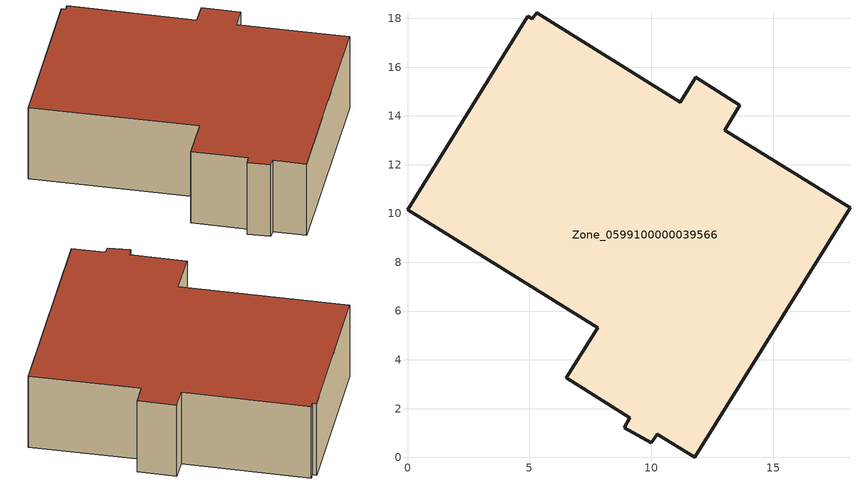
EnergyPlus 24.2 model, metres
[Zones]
Zone_0599100000039566
 floor ground (C_G): 0,10.15 4.92,18.09 5.11,17.97 5.29,18.24 11.18,14.55 11.82,15.58 13.62,14.43 13,13.42 18.14,10.24 11.77,0 10.24,0.95 10,0.61 8.89,1.22 9.11,1.63 6.5,3.26 7.79,5.32 z0
 wall outside (C_F): 13,13.42 13.62,14.43 11.82,15.58 11.18,14.55 5.29,18.24 5.11,17.97 4.92,18.09 0,10.15 7.79,5.32 6.5,3.26 9.11,1.63 8.89,1.22 10,0.61 10.24,0.95 11.77,0 18.14,10.24 13,13.42 z0:4.54
 roof outside (C_R): 4.92,18.09 0,10.15 7.79,5.32 6.5,3.26 9.11,1.63 8.89,1.22 10,0.61 10.24,0.95 11.77,0 18.14,10.24 13,13.42 13.62,14.43 11.82,15.58 11.18,14.55 5.29,18.24 5.11,17.97 z4.54
[BUILDING]
Pand.0599100000039566: North Axis=0; Terrain=City; Loads Convergence Tolerance Value=0.04; Temperature Convergence Tolerance Value=0.4; Solar Distribution=FullExterior; Maximum Number of Warmup Days=25; Minimum Number of Warmup Days=1
[Site:Location]
Rotterdam.The.Hague.AP_ZH_NLD Design_Conditions: Latitude=51.96; Longitude=4.45; Time Zone=1; Elevation=-4.5
[SITE:GROUNDTEMPERATURE:BUILDINGSURFACE]
18, 18, 18, 18, 18, 18, 18, 18, 18, 18, 18, 18
[MATERIAL] Thermal Absorptance=0.9; Solar Absorptance=0.7; Visible Absorptance=0.7
Name | Roughness | Thickness | Conductivity | Density | Specific Heat
G.D.1965 | MediumSmooth | 0.15 | 1 | 540 | 1210
F.D.1965 | Rough | 0.3 | 0.857143 | 1920 | 840
R.D.1965 | MediumRough | 0.2 | 0.08 | 1500 | 1000
[CONSTRUCTION]
C_G: G.D.1965
C_F: F.D.1965
C_R: R.D.1965
[ZONE]
Zone_0599100000039566: Type=1; Multiplier=1; Ceiling Height=Autocalculate; Volume=Autocalculate; Floor Area=autocalculate; Part of Total Floor Area=Yes
[ZONEINFILTRATION:DESIGNFLOWRATE]
Infil_Zone_0599100000039566: Zone or ZoneList or Space or SpaceList=Zone_0599100000039566; Schedule=AlwaysOn; Design Flow Rate Calculation Method=Flow/Area; Flow Rate per Floor Area=0.0042; Constant Term Coefficient=1; Temperature Term Coefficient=0; Velocity Term Coefficient=0; Velocity Squared Term Coefficient=0
[HVACTEMPLATE:ZONE:IDEALLOADSAIRSYSTEM]
Zone_0599100000039566: Maximum Heating Supply Air Temperature=50; Minimum Cooling Supply Air Temperature=13; Maximum Heating Supply Air Humidity Ratio=0.0156; Minimum Cooling Supply Air Humidity Ratio=0.0077; Heating Limit=NoLimit; Cooling Limit=NoLimit; Dehumidification Control Type=ConstantSensibleHeatRatio; Cooling Sensible Heat Ratio=0.7; Dehumidification Setpoint=60; Humidification Control Type=None; Humidification Setpoint=30; Outdoor Air Method=None; Outdoor Air Flow Rate per Person=0.00944; Outdoor Air Flow Rate per Zone Floor Area=0; Outdoor Air Flow Rate per Zone=0; Demand Controlled Ventilation Type=None; Outdoor Air Economizer Type=NoEconomizer; Heat Recovery Type=None; Sensible Heat Recovery Effectiveness=0.7; Latent Heat Recovery Effectiveness=0.65
[ZONECONTROL:THERMOSTAT]
ThermostatControl_Zone_0599100000039566: Zone or ZoneList=Zone_0599100000039566; Control Type Schedule=DualSetpointControlType; Control 1=Thermostat_Zone_0599100000039566; Temperature Difference Between Cutout And Setpoint=0
[THERMOSTATSETPOINT:DUALSETPOINT]
Thermostat_Zone_0599100000039566: Heating Setpoint Temperature Schedule=HeatingSetpoint_Zone_0599100000039566; Cooling Setpoint Temperature Schedule=CoolingSetpoint_Zone_0599100000039566
[SCHEDULE:COMPACT]
HeatingSetpoint_Zone_0599100000039566: Through: 12/31, For: AllDays, Until: 24:00, 21
CoolingSetpoint_Zone_0599100000039566: Through: 12/31, For: AllDays, Until: 24:00, 24
DualSetpointControlType: Through: 12/31, For: AllDays, Until: 24:00, 4
AlwaysOn: Through: 12/31, For: AllDays, Until: 24:00, 1
